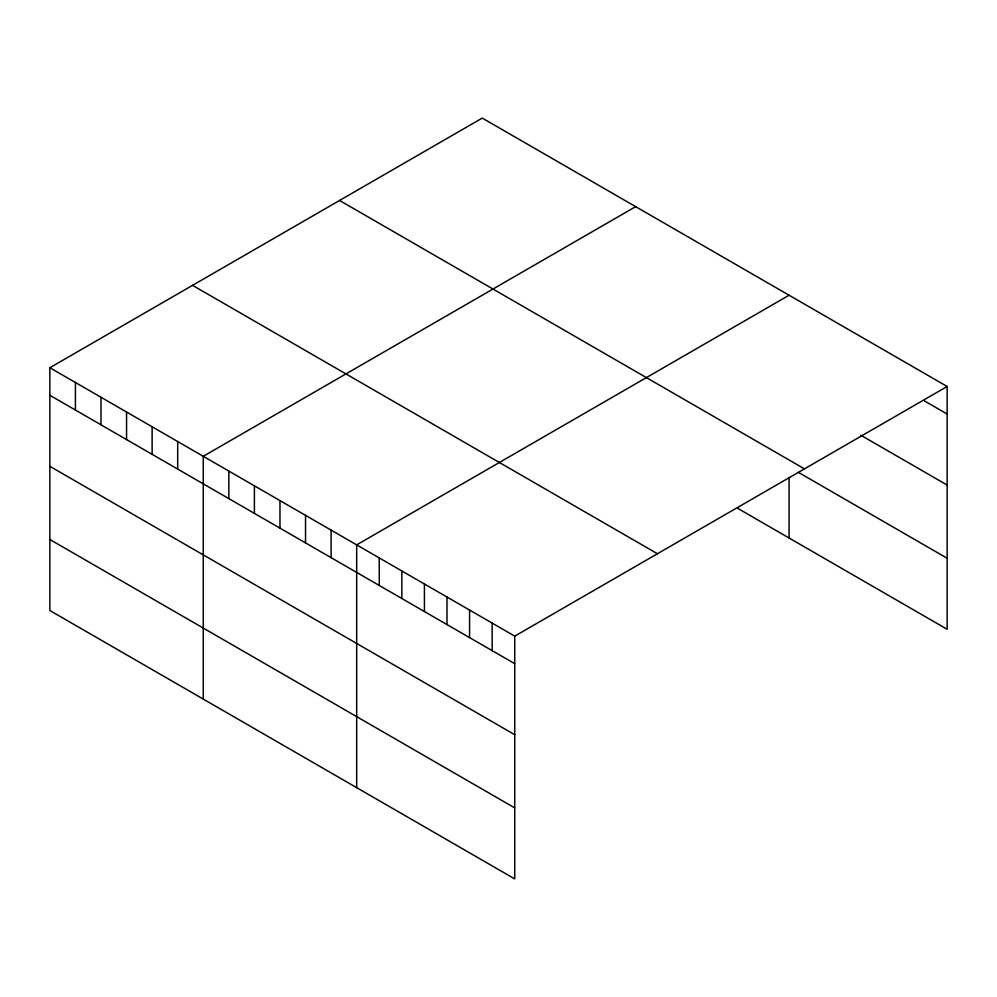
<?xml version="1.0" encoding="UTF-8"?>
<svg xmlns="http://www.w3.org/2000/svg" width="997" height="997" viewBox="0 0 997 997"><rect width="100%" height="100%" fill="white"/><g stroke="black" fill="none" stroke-linecap="round" stroke-linejoin="round"><path stroke-width="1.5" d="M49.85 367.731L514.739 636.136L514.739 878.918L49.85 610.513L49.85 367.731L482.261 118.082L947.15 386.487L947.15 629.269L737.954 508.482M635.675 206.653L203.263 456.302L203.263 699.096M789.088 295.224L356.677 544.873L356.677 787.667M514.739 636.136L947.15 386.487M924.568 400.993L947.15 414.029M860.81 435.215L947.15 485.053M339.566 200.459L804.454 468.864M798.385 472.354L947.15 558.245M192.546 285.341L657.434 553.746M49.85 395.286L514.739 663.678M49.85 466.309L514.739 734.714M49.85 539.489L514.739 807.894M789.088 477.339L789.088 538.019M492.157 623.1L492.157 650.642M469.575 610.064L469.575 637.606M446.992 597.016L446.992 624.571M424.423 583.98L424.423 611.535M401.841 570.945L401.841 598.499M379.259 557.909L379.259 585.463M331.104 530.117L331.104 557.659M305.543 515.349L305.543 542.904M279.97 500.594L279.97 528.136M254.397 485.826L254.397 513.38M228.836 471.07L228.836 498.612M177.69 441.546L177.69 469.089M152.13 426.778L152.13 454.333M126.557 412.023L126.557 439.565M100.984 397.255L100.984 424.809M75.423 382.499L75.423 410.041"/></g></svg>
